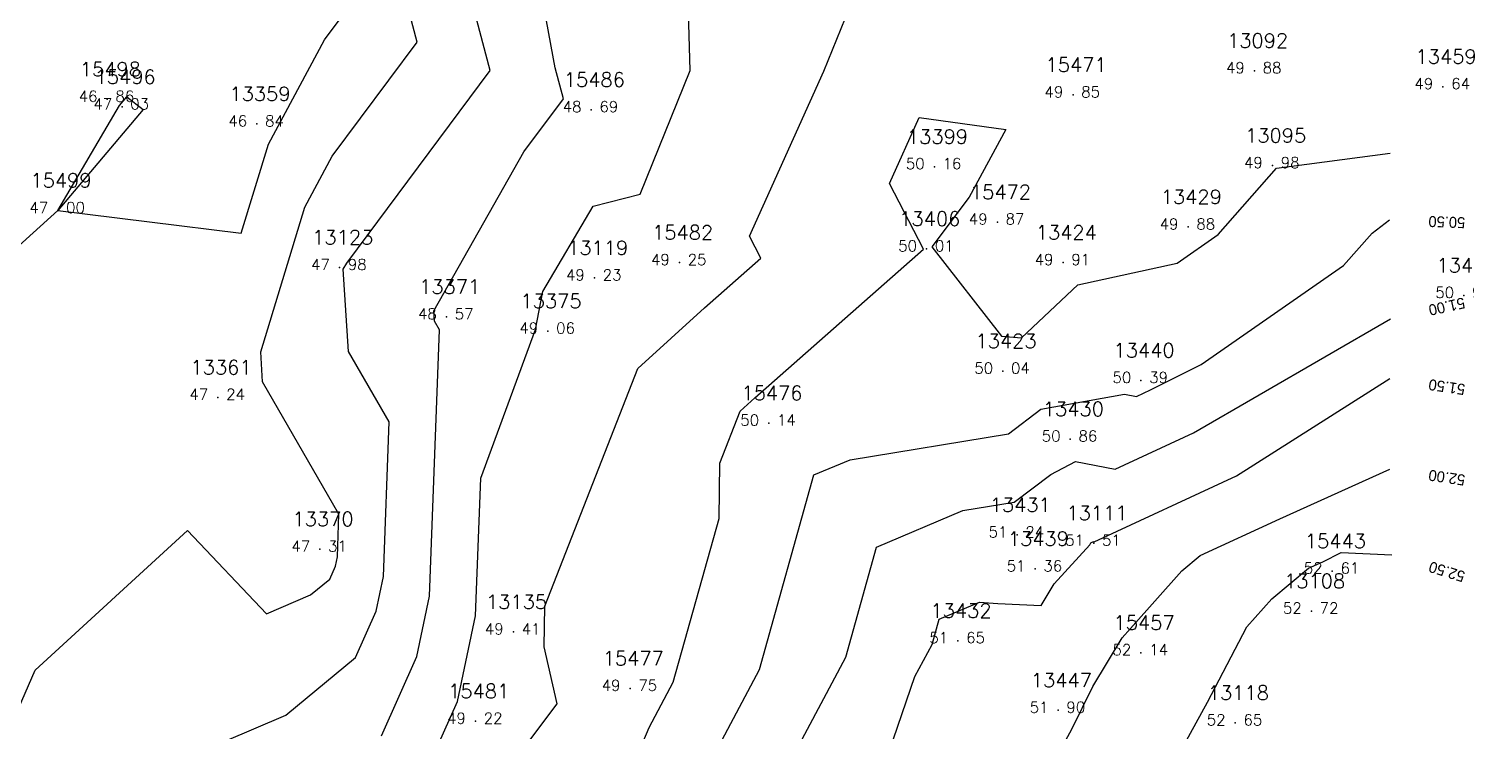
# Model space of a CAD drawing. Header units: millimetres. Extents: x 1412565 to 1412813, y 4931476 to 4931699.
# Drawn here: x 1412762.13 to 1412788.35, y 4931629.59 to 4931642.41 of the extents above; entities that cross this region are included whole.
import ezdxf
from ezdxf.enums import TextEntityAlignment as Align

# ---------------------------------------------------------------- set-up
doc = ezdxf.new("R2010")
doc.units = ezdxf.units.MM
for name, color, linetype in [('CIVIL', 50, 'Continuous'), ('CIVIL-DRAW', 80, 'Continuous'), ('CIVIL-NONAME', 130, 'Continuous'), ('CIVIL-TEXT', 240, 'Continuous'), ('CIVIL-Z', 50, 'Continuous'), ('Tcontours0', 7, 'Continuous'), ('Tcontours1', 7, 'Continuous'), ('Tcontours2', 7, 'Continuous')]:
    doc.layers.add(name, color=color, linetype=linetype)
doc.styles.add('CIVILCADMAIN', font='TXT.SHX')
doc.styles.add('MAVAT_HebTXT', font='hebtxt.shx')
doc.styles.get("Standard").update_dxf_attribs({"font": 'arial.ttf'})

# ---------------------------------------------------------------- blocks, each defined once
blk = doc.blocks.new('CIVIL-ZZ')
at = {"layer": 'CIVIL-DRAW'}
blk.add_point((0, 0), dxfattribs=at)
at = {"layer": 'CIVIL-NONAME'}
blk.add_attdef('NAME', text='', height=1.8, dxfattribs=at).set_placement((0, 2.1), align=Align.CENTER)
at = {"layer": 'CIVIL-TEXT', "flags": 8}
blk.add_attdef('TEXT', text='', height=2, dxfattribs=at).set_placement((0.2, -3.3), align=Align.CENTER)
at = {"layer": 'CIVIL-Z'}
blk.add_attdef('Z1', text='', height=1.6, dxfattribs=at).set_placement((-0.75, -0.225), align=Align.RIGHT)
blk.add_attdef('Z2', (0.75, -0.225), '', height=1.6, dxfattribs=at)

msp = doc.modelspace()

# ---------------------------------------------------------------- linework, layer by layer
at = {"layer": 'Tcontours0', "elevation": 50}
msp.add_lwpolyline([(1412773.15, 4931628.949), (1412773.45, 4931629.659), (1412773.887, 4931630.484), (1412774.722, 4931633.473), (1412774.736, 4931634.479), (1412775.108, 4931635.428), (1412775.374, 4931635.671), (1412778.451, 4931638.387), (1412777.832, 4931639.582), (1412778.376, 4931640.787), (1412779.956, 4931640.566), (1412779.284, 4931639.333), (1412778.602, 4931638.425), (1412779.876, 4931636.8), (1412780.238, 4931636.769), (1412781.266, 4931637.737), (1412783.078, 4931638.131), (1412783.829, 4931638.654), (1412784.89, 4931639.863), (1412786.966, 4931640.138)], dxfattribs=at)
at = {"layer": 'Tcontours1'}
for points, elevation in [([(1412769.033, 4931628.073), (1412769.953, 4931630.132), (1412770.281, 4931631.695), (1412770.375, 4931634.207), (1412771.373, 4931636.922), (1412771.509, 4931637.613), (1412772.424, 4931639.168), (1412773.281, 4931639.386), (1412774.196, 4931641.645), (1412774.128, 4931643.995), (1412777.273, 4931644.764), (1412778.13, 4931645.104), (1412779.537, 4931645.073), (1412780.297, 4931645.252), (1412780.615, 4931645.306), (1412782.427, 4931645.403), (1412782.709, 4931645.432), (1412783.281, 4931645.736), (1412783.956, 4931646.422), (1412784.33, 4931646.419), (1412784.942, 4931646.522), (1412785.12, 4931646.413), (1412785.595, 4931646.41), (1412786.95, 4931646.435)], 49), ([(1412764.069, 4931628.71), (1412766.818, 4931629.883), (1412768.09, 4931630.935), (1412768.466, 4931631.776), (1412768.6, 4931632.414), (1412768.705, 4931635.232), (1412767.963, 4931636.52), (1412767.866, 4931638.019), (1412767.929, 4931638.131), (1412770.549, 4931641.646), (1412770.008, 4931643.697)], 48), ([(1412761.111, 4931637.69), (1412762.66, 4931639.09), (1412763.782, 4931641.005), (1412763.916, 4931641.163), (1412764.218, 4931640.931), (1412762.66, 4931639.09), (1412766.006, 4931638.674), (1412766.502, 4931640.302), (1412767.522, 4931642.204), (1412767.88, 4931642.684)], 47), ([(1412775.688, 4931628.401), (1412777.034, 4931630.942), (1412777.595, 4931632.949), (1412779.172, 4931633.615), (1412780.108, 4931633.768), (1412780.773, 4931634.275), (1412781.223, 4931634.511), (1412781.952, 4931634.372), (1412783.379, 4931635.034), (1412786.974, 4931637.116)], 51), ([(1412781.05, 4931629.426), (1412781.161, 4931629.624), (1412781.539, 4931630.407), (1412782.074, 4931631.295), (1412782.229, 4931631.464), (1412783.168, 4931632.518), (1412783.498, 4931632.793), (1412784.951, 4931633.466), (1412786.961, 4931634.37)], 52)]:
    msp.add_lwpolyline(points, dxfattribs=dict(at, elevation=elevation))
at = {"layer": 'Tcontours2'}
for points, elevation in [([(1412768.562, 4931629.504), (1412769.209, 4931630.954), (1412769.44, 4931632.054), (1412769.622, 4931636.914), (1412769.531, 4931637.073), (1412769.519, 4931637.257), (1412771.162, 4931640.159), (1412771.883, 4931641.127), (1412771.734, 4931641.692), (1412771.16, 4931644.8), (1412776.926, 4931646.209), (1412777.044, 4931646.256), (1412778.582, 4931646.221), (1412778.804, 4931647.547), (1412780.354, 4931646.523), (1412782.616, 4931647.708), (1412783.427, 4931647.488), (1412783.67, 4931647.486), (1412784.212, 4931647.577), (1412784.597, 4931648.304), (1412785.776, 4931649.559), (1412785.994, 4931649.698), (1412786.166, 4931649.709), (1412787.328, 4931650.755)], 48.5), ([(1412771.2, 4931629.328), (1412771.77, 4931630.087), (1412771.534, 4931631.127), (1412771.545, 4931631.87), (1412773.242, 4931636.206), (1412774.458, 4931637.317), (1412775.484, 4931638.222), (1412775.277, 4931638.621), (1412776.636, 4931641.633), (1412777.108, 4931642.799), (1412777.096, 4931643.191), (1412777.621, 4931643.319), (1412778.39, 4931643.625), (1412779.349, 4931644.064), (1412780.549, 4931644.347), (1412781.237, 4931644.465), (1412781.917, 4931644.501), (1412783.37, 4931644.648), (1412784.45, 4931645.223), (1412784.977, 4931645.315), (1412785.104, 4931645.136), (1412785.623, 4931645.175), (1412787.309, 4931645.748)], 49.5), ([(1412761.049, 4931627.957), (1412762.243, 4931630.702), (1412765.025, 4931633.249), (1412766.464, 4931631.733), (1412767.269, 4931632.077), (1412767.619, 4931632.366), (1412767.723, 4931632.598), (1412767.759, 4931632.773), (1412767.788, 4931633.549), (1412766.395, 4931635.967), (1412766.36, 4931636.513), (1412767.164, 4931639.153), (1412767.664, 4931640.085), (1412769.215, 4931642.165), (1412768.67, 4931644.228)], 47.5), ([(1412774.149, 4931628.237), (1412775.461, 4931630.713), (1412776.453, 4931634.264), (1412777.113, 4931634.542), (1412780, 4931635.014), (1412780.59, 4931635.464), (1412782.118, 4931635.74), (1412782.336, 4931635.698), (1412782.593, 4931635.818), (1412783.518, 4931636.279), (1412786.115, 4931638.085), (1412786.635, 4931638.678), (1412786.951, 4931638.918)], 50.5), ([(1412777.041, 4931626.922), (1412778.297, 4931630.585), (1412778.608, 4931631.171), (1412778.737, 4931631.634), (1412779.475, 4931631.946), (1412779.809, 4931631.918), (1412780.599, 4931631.881), (1412780.836, 4931632.275), (1412781.489, 4931632.989), (1412781.508, 4931633.026), (1412781.553, 4931633.049), (1412781.568, 4931633.047), (1412784.165, 4931634.25), (1412786.961, 4931636.022)], 51.5), ([(1412782.499, 4931628.043), (1412783.634, 4931630.116), (1412784.35, 4931631.492), (1412784.808, 4931632.005), (1412785.475, 4931632.561), (1412785.737, 4931632.682), (1412786.072, 4931632.849), (1412786.997, 4931632.81)], 52.5)]:
    msp.add_lwpolyline(points, dxfattribs=dict(at, elevation=elevation))

# ---------------------------------------------------------------- block references
at = {"layer": 'CIVIL'}
ref = msp.add_blockref('CIVIL-ZZ', (1412784.49, 4931641.64, 49.88), dxfattribs=dict(at, xscale=0.2, yscale=0.2))
ref.add_attrib('Z2', '88', (1412784.64, 4931641.595), dxfattribs={"layer": 'CIVIL-Z', "height": 0.2, "style": 'CIVILCADMAIN'})
ref.add_attrib('Z1', '49', (1412783.97, 4931641.595), dxfattribs={"layer": 'CIVIL-Z', "height": 0.2, "style": 'CIVILCADMAIN'})
ref.add_attrib('NAME', '13092', (1412783.99, 4931642.06), dxfattribs={"layer": 'CIVIL-NONAME', "height": 0.26, "style": 'CIVILCADMAIN'})
ref = msp.add_blockref('CIVIL-ZZ', (1412781.18, 4931641.2, 49.85), dxfattribs=dict(at, xscale=0.2, yscale=0.2))
ref.add_attrib('Z2', '85', (1412781.33, 4931641.155), dxfattribs={"layer": 'CIVIL-Z', "height": 0.2, "style": 'CIVILCADMAIN'})
ref.add_attrib('Z1', '49', (1412780.66, 4931641.155), dxfattribs={"layer": 'CIVIL-Z', "height": 0.2, "style": 'CIVILCADMAIN'})
ref.add_attrib('NAME', '15471', (1412780.68, 4931641.62), dxfattribs={"layer": 'CIVIL-NONAME', "height": 0.26, "style": 'CIVILCADMAIN'})
ref = msp.add_blockref('CIVIL-ZZ', (1412787.93, 4931641.35, 49.64), dxfattribs=dict(at, xscale=0.2, yscale=0.2))
ref.add_attrib('Z2', '64', (1412788.08, 4931641.305), dxfattribs={"layer": 'CIVIL-Z', "height": 0.2, "style": 'CIVILCADMAIN'})
ref.add_attrib('Z1', '49', (1412787.41, 4931641.305), dxfattribs={"layer": 'CIVIL-Z', "height": 0.2, "style": 'CIVILCADMAIN'})
ref.add_attrib('NAME', '13459', (1412787.43, 4931641.77), dxfattribs={"layer": 'CIVIL-NONAME', "height": 0.26, "style": 'CIVILCADMAIN'})
ref = msp.add_blockref('CIVIL-ZZ', (1412763.56, 4931641.12, 46.86), dxfattribs=dict(at, xscale=0.2, yscale=0.2))
ref.add_attrib('Z2', '86', (1412763.71, 4931641.075), dxfattribs={"layer": 'CIVIL-Z', "height": 0.2, "style": 'CIVILCADMAIN'})
ref.add_attrib('Z1', '46', (1412763.04, 4931641.075), dxfattribs={"layer": 'CIVIL-Z', "height": 0.2, "style": 'CIVILCADMAIN'})
ref.add_attrib('NAME', '15498', (1412763.06, 4931641.54), dxfattribs={"layer": 'CIVIL-NONAME', "height": 0.26, "style": 'CIVILCADMAIN'})
ref = msp.add_blockref('CIVIL-ZZ', (1412763.83, 4931640.98, 47.03), dxfattribs=dict(at, xscale=0.2, yscale=0.2))
ref.add_attrib('Z2', '03', (1412763.98, 4931640.935), dxfattribs={"layer": 'CIVIL-Z', "height": 0.2, "style": 'CIVILCADMAIN'})
ref.add_attrib('Z1', '47', (1412763.31, 4931640.935), dxfattribs={"layer": 'CIVIL-Z', "height": 0.2, "style": 'CIVILCADMAIN'})
ref.add_attrib('NAME', '15496', (1412763.33, 4931641.4), dxfattribs={"layer": 'CIVIL-NONAME', "height": 0.26, "style": 'CIVILCADMAIN'})
ref = msp.add_blockref('CIVIL-ZZ', (1412772.39, 4931640.93, 48.69), dxfattribs=dict(at, xscale=0.2, yscale=0.2))
ref.add_attrib('Z2', '69', (1412772.54, 4931640.885), dxfattribs={"layer": 'CIVIL-Z', "height": 0.2, "style": 'CIVILCADMAIN'})
ref.add_attrib('Z1', '48', (1412771.87, 4931640.885), dxfattribs={"layer": 'CIVIL-Z', "height": 0.2, "style": 'CIVILCADMAIN'})
ref.add_attrib('NAME', '15486', (1412771.89, 4931641.35), dxfattribs={"layer": 'CIVIL-NONAME', "height": 0.26, "style": 'CIVILCADMAIN'})
ref = msp.add_blockref('CIVIL-ZZ', (1412766.29, 4931640.67, 46.84), dxfattribs=dict(at, xscale=0.2, yscale=0.2))
ref.add_attrib('Z2', '84', (1412766.44, 4931640.625), dxfattribs={"layer": 'CIVIL-Z', "height": 0.2, "style": 'CIVILCADMAIN'})
ref.add_attrib('Z1', '46', (1412765.77, 4931640.625), dxfattribs={"layer": 'CIVIL-Z', "height": 0.2, "style": 'CIVILCADMAIN'})
ref.add_attrib('NAME', '13359', (1412765.79, 4931641.09), dxfattribs={"layer": 'CIVIL-NONAME', "height": 0.26, "style": 'CIVILCADMAIN'})
ref = msp.add_blockref('CIVIL-ZZ', (1412778.65, 4931639.89, 50.16), dxfattribs=dict(at, xscale=0.2, yscale=0.2))
ref.add_attrib('Z2', '16', (1412778.8, 4931639.845), dxfattribs={"layer": 'CIVIL-Z', "height": 0.2, "style": 'CIVILCADMAIN'})
ref.add_attrib('Z1', '50', (1412778.13, 4931639.845), dxfattribs={"layer": 'CIVIL-Z', "height": 0.2, "style": 'CIVILCADMAIN'})
ref.add_attrib('NAME', '13399', (1412778.15, 4931640.31), dxfattribs={"layer": 'CIVIL-NONAME', "height": 0.26, "style": 'CIVILCADMAIN'})
ref = msp.add_blockref('CIVIL-ZZ', (1412784.82, 4931639.91, 49.98), dxfattribs=dict(at, xscale=0.2, yscale=0.2))
ref.add_attrib('Z2', '98', (1412784.97, 4931639.865), dxfattribs={"layer": 'CIVIL-Z', "height": 0.2, "style": 'CIVILCADMAIN'})
ref.add_attrib('Z1', '49', (1412784.3, 4931639.865), dxfattribs={"layer": 'CIVIL-Z', "height": 0.2, "style": 'CIVILCADMAIN'})
ref.add_attrib('NAME', '13095', (1412784.32, 4931640.33), dxfattribs={"layer": 'CIVIL-NONAME', "height": 0.26, "style": 'CIVILCADMAIN'})
ref = msp.add_blockref('CIVIL-ZZ', (1412762.66, 4931639.09, 47), dxfattribs=dict(at, xscale=0.2, yscale=0.2))
ref.add_attrib('Z2', '00', (1412762.81, 4931639.045), dxfattribs={"layer": 'CIVIL-Z', "height": 0.2, "style": 'CIVILCADMAIN'})
ref.add_attrib('Z1', '47', (1412762.14, 4931639.045), dxfattribs={"layer": 'CIVIL-Z', "height": 0.2, "style": 'CIVILCADMAIN'})
ref.add_attrib('NAME', '15499', (1412762.16, 4931639.51), dxfattribs={"layer": 'CIVIL-NONAME', "height": 0.26, "style": 'CIVILCADMAIN'})
ref = msp.add_blockref('CIVIL-ZZ', (1412779.8, 4931638.88, 49.87), dxfattribs=dict(at, xscale=0.2, yscale=0.2))
ref.add_attrib('Z2', '87', (1412779.95, 4931638.835), dxfattribs={"layer": 'CIVIL-Z', "height": 0.2, "style": 'CIVILCADMAIN'})
ref.add_attrib('Z1', '49', (1412779.28, 4931638.835), dxfattribs={"layer": 'CIVIL-Z', "height": 0.2, "style": 'CIVILCADMAIN'})
ref.add_attrib('NAME', '15472', (1412779.3, 4931639.3), dxfattribs={"layer": 'CIVIL-NONAME', "height": 0.26, "style": 'CIVILCADMAIN'})
ref = msp.add_blockref('CIVIL-ZZ', (1412783.28, 4931638.79, 49.88), dxfattribs=dict(at, xscale=0.2, yscale=0.2))
ref.add_attrib('Z2', '88', (1412783.43, 4931638.745), dxfattribs={"layer": 'CIVIL-Z', "height": 0.2, "style": 'CIVILCADMAIN'})
ref.add_attrib('Z1', '49', (1412782.76, 4931638.745), dxfattribs={"layer": 'CIVIL-Z', "height": 0.2, "style": 'CIVILCADMAIN'})
ref.add_attrib('NAME', '13429', (1412782.78, 4931639.21), dxfattribs={"layer": 'CIVIL-NONAME', "height": 0.26, "style": 'CIVILCADMAIN'})
ref = msp.add_blockref('CIVIL-ZZ', (1412778.51, 4931638.39, 50.01), dxfattribs=dict(at, xscale=0.2, yscale=0.2))
ref.add_attrib('Z2', '01', (1412778.66, 4931638.345), dxfattribs={"layer": 'CIVIL-Z', "height": 0.2, "style": 'CIVILCADMAIN'})
ref.add_attrib('Z1', '50', (1412777.99, 4931638.345), dxfattribs={"layer": 'CIVIL-Z', "height": 0.2, "style": 'CIVILCADMAIN'})
ref.add_attrib('NAME', '13406', (1412778.01, 4931638.81), dxfattribs={"layer": 'CIVIL-NONAME', "height": 0.26, "style": 'CIVILCADMAIN'})
ref = msp.add_blockref('CIVIL-ZZ', (1412767.8, 4931638.05, 47.98), dxfattribs=dict(at, xscale=0.2, yscale=0.2))
ref.add_attrib('Z2', '98', (1412767.95, 4931638.005), dxfattribs={"layer": 'CIVIL-Z', "height": 0.2, "style": 'CIVILCADMAIN'})
ref.add_attrib('Z1', '47', (1412767.28, 4931638.005), dxfattribs={"layer": 'CIVIL-Z', "height": 0.2, "style": 'CIVILCADMAIN'})
ref.add_attrib('NAME', '13123', (1412767.3, 4931638.47), dxfattribs={"layer": 'CIVIL-NONAME', "height": 0.26, "style": 'CIVILCADMAIN'})
ref = msp.add_blockref('CIVIL-ZZ', (1412774, 4931638.14, 49.25), dxfattribs=dict(at, xscale=0.2, yscale=0.2))
ref.add_attrib('Z2', '25', (1412774.15, 4931638.095), dxfattribs={"layer": 'CIVIL-Z', "height": 0.2, "style": 'CIVILCADMAIN'})
ref.add_attrib('Z1', '49', (1412773.48, 4931638.095), dxfattribs={"layer": 'CIVIL-Z', "height": 0.2, "style": 'CIVILCADMAIN'})
ref.add_attrib('NAME', '15482', (1412773.5, 4931638.56), dxfattribs={"layer": 'CIVIL-NONAME', "height": 0.26, "style": 'CIVILCADMAIN'})
ref = msp.add_blockref('CIVIL-ZZ', (1412781, 4931638.14, 49.91), dxfattribs=dict(at, xscale=0.2, yscale=0.2))
ref.add_attrib('Z2', '91', (1412781.15, 4931638.095), dxfattribs={"layer": 'CIVIL-Z', "height": 0.2, "style": 'CIVILCADMAIN'})
ref.add_attrib('Z1', '49', (1412780.48, 4931638.095), dxfattribs={"layer": 'CIVIL-Z', "height": 0.2, "style": 'CIVILCADMAIN'})
ref.add_attrib('NAME', '13424', (1412780.5, 4931638.56), dxfattribs={"layer": 'CIVIL-NONAME', "height": 0.26, "style": 'CIVILCADMAIN'})
ref = msp.add_blockref('CIVIL-ZZ', (1412772.45, 4931637.86, 49.23), dxfattribs=dict(at, xscale=0.2, yscale=0.2))
ref.add_attrib('Z2', '23', (1412772.6, 4931637.815), dxfattribs={"layer": 'CIVIL-Z', "height": 0.2, "style": 'CIVILCADMAIN'})
ref.add_attrib('Z1', '49', (1412771.93, 4931637.815), dxfattribs={"layer": 'CIVIL-Z', "height": 0.2, "style": 'CIVILCADMAIN'})
ref.add_attrib('NAME', '13119', (1412771.95, 4931638.28), dxfattribs={"layer": 'CIVIL-NONAME', "height": 0.26, "style": 'CIVILCADMAIN'})
ref = msp.add_blockref('CIVIL-ZZ', (1412788.31, 4931637.54, 50.98), dxfattribs=dict(at, xscale=0.2, yscale=0.2))
ref.add_attrib('Z2', '98', (1412788.46, 4931637.495), dxfattribs={"layer": 'CIVIL-Z', "height": 0.2, "style": 'CIVILCADMAIN'})
ref.add_attrib('Z1', '50', (1412787.79, 4931637.495), dxfattribs={"layer": 'CIVIL-Z', "height": 0.2, "style": 'CIVILCADMAIN'})
ref.add_attrib('NAME', '13474', (1412787.81, 4931637.96), dxfattribs={"layer": 'CIVIL-NONAME', "height": 0.26, "style": 'CIVILCADMAIN'})
ref = msp.add_blockref('CIVIL-ZZ', (1412769.75, 4931637.15, 48.57), dxfattribs=dict(at, xscale=0.2, yscale=0.2))
ref.add_attrib('Z2', '57', (1412769.9, 4931637.105), dxfattribs={"layer": 'CIVIL-Z', "height": 0.2, "style": 'CIVILCADMAIN'})
ref.add_attrib('Z1', '48', (1412769.23, 4931637.105), dxfattribs={"layer": 'CIVIL-Z', "height": 0.2, "style": 'CIVILCADMAIN'})
ref.add_attrib('NAME', '13371', (1412769.25, 4931637.57), dxfattribs={"layer": 'CIVIL-NONAME', "height": 0.26, "style": 'CIVILCADMAIN'})
ref = msp.add_blockref('CIVIL-ZZ', (1412771.6, 4931636.89, 49.06), dxfattribs=dict(at, xscale=0.2, yscale=0.2))
ref.add_attrib('Z2', '06', (1412771.75, 4931636.845), dxfattribs={"layer": 'CIVIL-Z', "height": 0.2, "style": 'CIVILCADMAIN'})
ref.add_attrib('Z1', '49', (1412771.08, 4931636.845), dxfattribs={"layer": 'CIVIL-Z', "height": 0.2, "style": 'CIVILCADMAIN'})
ref.add_attrib('NAME', '13375', (1412771.1, 4931637.31), dxfattribs={"layer": 'CIVIL-NONAME', "height": 0.26, "style": 'CIVILCADMAIN'})
ref = msp.add_blockref('CIVIL-ZZ', (1412779.9, 4931636.16, 50.04), dxfattribs=dict(at, xscale=0.2, yscale=0.2))
ref.add_attrib('Z2', '04', (1412780.05, 4931636.115), dxfattribs={"layer": 'CIVIL-Z', "height": 0.2, "style": 'CIVILCADMAIN'})
ref.add_attrib('Z1', '50', (1412779.38, 4931636.115), dxfattribs={"layer": 'CIVIL-Z', "height": 0.2, "style": 'CIVILCADMAIN'})
ref.add_attrib('NAME', '13423', (1412779.4, 4931636.58), dxfattribs={"layer": 'CIVIL-NONAME', "height": 0.26, "style": 'CIVILCADMAIN'})
ref = msp.add_blockref('CIVIL-ZZ', (1412782.42, 4931635.99, 50.39), dxfattribs=dict(at, xscale=0.2, yscale=0.2))
ref.add_attrib('Z2', '39', (1412782.57, 4931635.945), dxfattribs={"layer": 'CIVIL-Z', "height": 0.2, "style": 'CIVILCADMAIN'})
ref.add_attrib('Z1', '50', (1412781.9, 4931635.945), dxfattribs={"layer": 'CIVIL-Z', "height": 0.2, "style": 'CIVILCADMAIN'})
ref.add_attrib('NAME', '13440', (1412781.92, 4931636.41), dxfattribs={"layer": 'CIVIL-NONAME', "height": 0.26, "style": 'CIVILCADMAIN'})
ref = msp.add_blockref('CIVIL-ZZ', (1412765.58, 4931635.68, 47.24), dxfattribs=dict(at, xscale=0.2, yscale=0.2))
ref.add_attrib('Z2', '24', (1412765.73, 4931635.635), dxfattribs={"layer": 'CIVIL-Z', "height": 0.2, "style": 'CIVILCADMAIN'})
ref.add_attrib('Z1', '47', (1412765.06, 4931635.635), dxfattribs={"layer": 'CIVIL-Z', "height": 0.2, "style": 'CIVILCADMAIN'})
ref.add_attrib('NAME', '13361', (1412765.08, 4931636.1), dxfattribs={"layer": 'CIVIL-NONAME', "height": 0.26, "style": 'CIVILCADMAIN'})
ref = msp.add_blockref('CIVIL-ZZ', (1412775.63, 4931635.21, 50.14), dxfattribs=dict(at, xscale=0.2, yscale=0.2))
ref.add_attrib('Z2', '14', (1412775.78, 4931635.165), dxfattribs={"layer": 'CIVIL-Z', "height": 0.2, "style": 'CIVILCADMAIN'})
ref.add_attrib('Z1', '50', (1412775.11, 4931635.165), dxfattribs={"layer": 'CIVIL-Z', "height": 0.2, "style": 'CIVILCADMAIN'})
ref.add_attrib('NAME', '15476', (1412775.13, 4931635.63), dxfattribs={"layer": 'CIVIL-NONAME', "height": 0.26, "style": 'CIVILCADMAIN'})
ref = msp.add_blockref('CIVIL-ZZ', (1412781.13, 4931634.92, 50.86), dxfattribs=dict(at, xscale=0.2, yscale=0.2))
ref.add_attrib('Z2', '86', (1412781.28, 4931634.875), dxfattribs={"layer": 'CIVIL-Z', "height": 0.2, "style": 'CIVILCADMAIN'})
ref.add_attrib('Z1', '50', (1412780.61, 4931634.875), dxfattribs={"layer": 'CIVIL-Z', "height": 0.2, "style": 'CIVILCADMAIN'})
ref.add_attrib('NAME', '13430', (1412780.63, 4931635.34), dxfattribs={"layer": 'CIVIL-NONAME', "height": 0.26, "style": 'CIVILCADMAIN'})
ref = msp.add_blockref('CIVIL-ZZ', (1412780.16, 4931633.17, 51.24), dxfattribs=dict(at, xscale=0.2, yscale=0.2))
ref.add_attrib('Z2', '24', (1412780.31, 4931633.125), dxfattribs={"layer": 'CIVIL-Z', "height": 0.2, "style": 'CIVILCADMAIN'})
ref.add_attrib('Z1', '51', (1412779.64, 4931633.125), dxfattribs={"layer": 'CIVIL-Z', "height": 0.2, "style": 'CIVILCADMAIN'})
ref.add_attrib('NAME', '13431', (1412779.66, 4931633.59), dxfattribs={"layer": 'CIVIL-NONAME', "height": 0.26, "style": 'CIVILCADMAIN'})
ref = msp.add_blockref('CIVIL-ZZ', (1412767.44, 4931632.91, 47.31), dxfattribs=dict(at, xscale=0.2, yscale=0.2))
ref.add_attrib('Z2', '31', (1412767.59, 4931632.865), dxfattribs={"layer": 'CIVIL-Z', "height": 0.2, "style": 'CIVILCADMAIN'})
ref.add_attrib('Z1', '47', (1412766.92, 4931632.865), dxfattribs={"layer": 'CIVIL-Z', "height": 0.2, "style": 'CIVILCADMAIN'})
ref.add_attrib('NAME', '13370', (1412766.94, 4931633.33), dxfattribs={"layer": 'CIVIL-NONAME', "height": 0.26, "style": 'CIVILCADMAIN'})
ref = msp.add_blockref('CIVIL-ZZ', (1412781.56, 4931633.02, 51.51), dxfattribs=dict(at, xscale=0.2, yscale=0.2))
ref.add_attrib('Z2', '51', (1412781.71, 4931632.975), dxfattribs={"layer": 'CIVIL-Z', "height": 0.2, "style": 'CIVILCADMAIN'})
ref.add_attrib('Z1', '51', (1412781.04, 4931632.975), dxfattribs={"layer": 'CIVIL-Z', "height": 0.2, "style": 'CIVILCADMAIN'})
ref.add_attrib('NAME', '13111', (1412781.06, 4931633.44), dxfattribs={"layer": 'CIVIL-NONAME', "height": 0.26, "style": 'CIVILCADMAIN'})
ref = msp.add_blockref('CIVIL-ZZ', (1412780.49, 4931632.55, 51.36), dxfattribs=dict(at, xscale=0.2, yscale=0.2))
ref.add_attrib('Z2', '36', (1412780.64, 4931632.505), dxfattribs={"layer": 'CIVIL-Z', "height": 0.2, "style": 'CIVILCADMAIN'})
ref.add_attrib('Z1', '51', (1412779.97, 4931632.505), dxfattribs={"layer": 'CIVIL-Z', "height": 0.2, "style": 'CIVILCADMAIN'})
ref.add_attrib('NAME', '13439', (1412779.99, 4931632.97), dxfattribs={"layer": 'CIVIL-NONAME', "height": 0.26, "style": 'CIVILCADMAIN'})
ref = msp.add_blockref('CIVIL-ZZ', (1412785.91, 4931632.51, 52.61), dxfattribs=dict(at, xscale=0.2, yscale=0.2))
ref.add_attrib('Z2', '61', (1412786.06, 4931632.465), dxfattribs={"layer": 'CIVIL-Z', "height": 0.2, "style": 'CIVILCADMAIN'})
ref.add_attrib('Z1', '52', (1412785.39, 4931632.465), dxfattribs={"layer": 'CIVIL-Z', "height": 0.2, "style": 'CIVILCADMAIN'})
ref.add_attrib('NAME', '15443', (1412785.41, 4931632.93), dxfattribs={"layer": 'CIVIL-NONAME', "height": 0.26, "style": 'CIVILCADMAIN'})
ref = msp.add_blockref('CIVIL-ZZ', (1412785.53, 4931631.78, 52.72), dxfattribs=dict(at, xscale=0.2, yscale=0.2))
ref.add_attrib('Z2', '72', (1412785.68, 4931631.735), dxfattribs={"layer": 'CIVIL-Z', "height": 0.2, "style": 'CIVILCADMAIN'})
ref.add_attrib('Z1', '52', (1412785.01, 4931631.735), dxfattribs={"layer": 'CIVIL-Z', "height": 0.2, "style": 'CIVILCADMAIN'})
ref.add_attrib('NAME', '13108', (1412785.03, 4931632.2), dxfattribs={"layer": 'CIVIL-NONAME', "height": 0.26, "style": 'CIVILCADMAIN'})
ref = msp.add_blockref('CIVIL-ZZ', (1412770.97, 4931631.4, 49.41), dxfattribs=dict(at, xscale=0.2, yscale=0.2))
ref.add_attrib('Z2', '41', (1412771.12, 4931631.355), dxfattribs={"layer": 'CIVIL-Z', "height": 0.2, "style": 'CIVILCADMAIN'})
ref.add_attrib('Z1', '49', (1412770.45, 4931631.355), dxfattribs={"layer": 'CIVIL-Z', "height": 0.2, "style": 'CIVILCADMAIN'})
ref.add_attrib('NAME', '13135', (1412770.47, 4931631.82), dxfattribs={"layer": 'CIVIL-NONAME', "height": 0.26, "style": 'CIVILCADMAIN'})
ref = msp.add_blockref('CIVIL-ZZ', (1412779.08, 4931631.24, 51.65), dxfattribs=dict(at, xscale=0.2, yscale=0.2))
ref.add_attrib('Z2', '65', (1412779.23, 4931631.195), dxfattribs={"layer": 'CIVIL-Z', "height": 0.2, "style": 'CIVILCADMAIN'})
ref.add_attrib('Z1', '51', (1412778.56, 4931631.195), dxfattribs={"layer": 'CIVIL-Z', "height": 0.2, "style": 'CIVILCADMAIN'})
ref.add_attrib('NAME', '13432', (1412778.58, 4931631.66), dxfattribs={"layer": 'CIVIL-NONAME', "height": 0.26, "style": 'CIVILCADMAIN'})
ref = msp.add_blockref('CIVIL-ZZ', (1412782.42, 4931631.02, 52.14), dxfattribs=dict(at, xscale=0.2, yscale=0.2))
ref.add_attrib('Z2', '14', (1412782.57, 4931630.975), dxfattribs={"layer": 'CIVIL-Z', "height": 0.2, "style": 'CIVILCADMAIN'})
ref.add_attrib('Z1', '52', (1412781.9, 4931630.975), dxfattribs={"layer": 'CIVIL-Z', "height": 0.2, "style": 'CIVILCADMAIN'})
ref.add_attrib('NAME', '15457', (1412781.92, 4931631.44), dxfattribs={"layer": 'CIVIL-NONAME', "height": 0.26, "style": 'CIVILCADMAIN'})
ref = msp.add_blockref('CIVIL-ZZ', (1412773.1, 4931630.37, 49.75), dxfattribs=dict(at, xscale=0.2, yscale=0.2))
ref.add_attrib('Z2', '75', (1412773.25, 4931630.325), dxfattribs={"layer": 'CIVIL-Z', "height": 0.2, "style": 'CIVILCADMAIN'})
ref.add_attrib('Z1', '49', (1412772.58, 4931630.325), dxfattribs={"layer": 'CIVIL-Z', "height": 0.2, "style": 'CIVILCADMAIN'})
ref.add_attrib('NAME', '15477', (1412772.6, 4931630.79), dxfattribs={"layer": 'CIVIL-NONAME', "height": 0.26, "style": 'CIVILCADMAIN'})
ref = msp.add_blockref('CIVIL-ZZ', (1412780.91, 4931629.97, 51.9), dxfattribs=dict(at, xscale=0.2, yscale=0.2))
ref.add_attrib('Z2', '90', (1412781.06, 4931629.925), dxfattribs={"layer": 'CIVIL-Z', "height": 0.2, "style": 'CIVILCADMAIN'})
ref.add_attrib('Z1', '51', (1412780.39, 4931629.925), dxfattribs={"layer": 'CIVIL-Z', "height": 0.2, "style": 'CIVILCADMAIN'})
ref.add_attrib('NAME', '13447', (1412780.41, 4931630.39), dxfattribs={"layer": 'CIVIL-NONAME', "height": 0.26, "style": 'CIVILCADMAIN'})
ref = msp.add_blockref('CIVIL-ZZ', (1412770.28, 4931629.77, 49.22), dxfattribs=dict(at, xscale=0.2, yscale=0.2))
ref.add_attrib('Z2', '22', (1412770.43, 4931629.725), dxfattribs={"layer": 'CIVIL-Z', "height": 0.2, "style": 'CIVILCADMAIN'})
ref.add_attrib('Z1', '49', (1412769.76, 4931629.725), dxfattribs={"layer": 'CIVIL-Z', "height": 0.2, "style": 'CIVILCADMAIN'})
ref.add_attrib('NAME', '15481', (1412769.78, 4931630.19), dxfattribs={"layer": 'CIVIL-NONAME', "height": 0.26, "style": 'CIVILCADMAIN'})
ref = msp.add_blockref('CIVIL-ZZ', (1412784.14, 4931629.74, 52.65), dxfattribs=dict(at, xscale=0.2, yscale=0.2))
ref.add_attrib('Z2', '65', (1412784.29, 4931629.695), dxfattribs={"layer": 'CIVIL-Z', "height": 0.2, "style": 'CIVILCADMAIN'})
ref.add_attrib('Z1', '52', (1412783.62, 4931629.695), dxfattribs={"layer": 'CIVIL-Z', "height": 0.2, "style": 'CIVILCADMAIN'})
ref.add_attrib('NAME', '13118', (1412783.64, 4931630.16), dxfattribs={"layer": 'CIVIL-NONAME', "height": 0.26, "style": 'CIVILCADMAIN'})

# ---------------------------------------------------------------- texts
at = {"layer": 'Tcontours1', "style": 'MAVAT_HebTXT'}
for s, rotation, p in [('51.00', 192.2531, (1412788, 4931637.338, 51)), ('52.00', 171.5512, (1412788, 4931634.215, 52))]:
    msp.add_text(s, height=0.2, rotation=rotation, dxfattribs=at).set_placement(p, align=Align.MIDDLE_CENTER)
at = {"layer": 'Tcontours2', "style": 'MAVAT_HebTXT'}
for s, rotation, p in [('50.50', 177.8601, (1412788, 4931638.879, 50.5)), ('51.50', 171.5512, (1412788, 4931635.868, 51.5)), ('52.50', 162.7057, (1412788, 4931632.498, 52.5))]:
    msp.add_text(s, height=0.2, rotation=rotation, dxfattribs=at).set_placement(p, align=Align.MIDDLE_CENTER)

doc.saveas('drawing.dxf')
